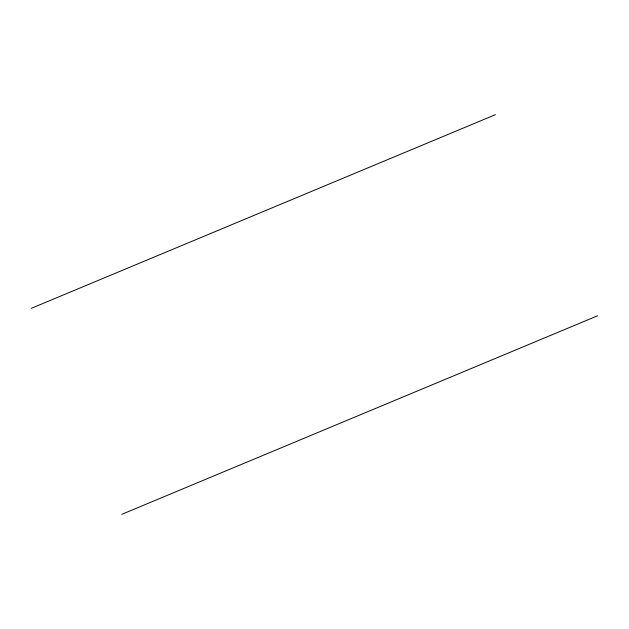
<?xml version="1.0" encoding="UTF-8"?>
<svg xmlns="http://www.w3.org/2000/svg" width="629" height="629" viewBox="0 0 629 629"><rect width="100%" height="100%" fill="white"/><g stroke="black" fill="none" stroke-linecap="round" stroke-linejoin="round"><path stroke-width="0.94" d="M31.45 308.273L495.424 114.659M121.774 514.341L597.55 315.805"/></g></svg>
